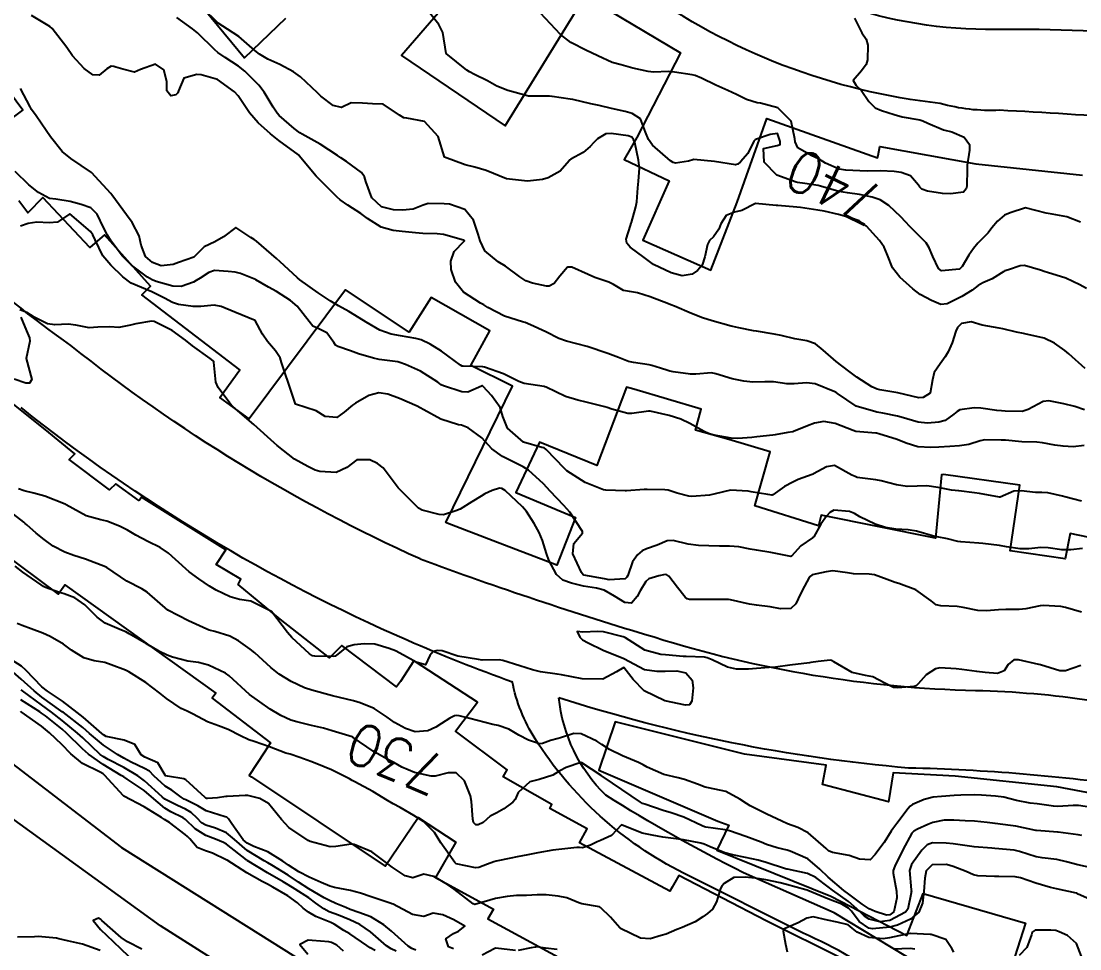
# Model space of a CAD drawing. Header units: metres. Extents: x 286371 to 293043, y 7462578 to 7466404.
# Drawn here: x 291897.1 to 291999, y 7462854.7 to 7462944 of the extents above; entities that cross this region are included whole.
import ezdxf
from ezdxf.enums import TextEntityAlignment as Align

# ---------------------------------------------------------------- set-up
doc = ezdxf.new("R2010")
doc.units = ezdxf.units.M
doc.header["$MEASUREMENT"] = 0
for name, color, linetype in [('Cotas', 45, 'Continuous'), ('Curvas de Nivel 1m', 11, 'Continuous'), ('Curvas de Nivel 5m', 15, 'Continuous'), ('Edificações', 30, 'Continuous'), ('Linha Férrea', 20, 'Continuous'), ('Vias primárias', 230, 'Continuous'), ('Vias Secundárias', 230, 'Continuous')]:
    doc.layers.add(name, color=color, linetype=linetype)
doc.styles.add('Style-STANDARD', font='STANDARD.shx')

msp = doc.modelspace()

# ---------------------------------------------------------------- linework, layer by layer
at = {"layer": 'Curvas de Nivel 1m', "flags": 128}
for points, elevation in [([(291999.66, 7462918.29), (291999, 7462918.67), (291997.67, 7462919.3), (291995.89, 7462919.84), (291995.68, 7462919.9), (291995.24, 7462920.06), (291993.69, 7462920.52), (291993.28, 7462920.5), (291992.14, 7462920.11), (291991.8, 7462920), (291991.68, 7462919.93), (291990.58, 7462919.22), (291989.66, 7462918.86), (291989.21, 7462918.6), (291988.65, 7462918.16), (291987.64, 7462917.54), (291986.25, 7462916.82), (291985.63, 7462916.75), (291984.73, 7462917.14), (291983.65, 7462917.73), (291982.94, 7462918.26), (291981.67, 7462919.4), (291980.96, 7462920.29), (291980.48, 7462921.52), (291980.17, 7462922.3), (291979.72, 7462922.94), (291978.47, 7462924.32), (291977.75, 7462924.82), (291977.01, 7462925.09), (291975.76, 7462925.44), (291974.39, 7462925.76), (291973.77, 7462925.86), (291972.1, 7462926.09), (291971.77, 7462926.13), (291969.93, 7462926.29), (291969.77, 7462926.3), (291967.77, 7462926.48), (291966.45, 7462925.82), (291965.76, 7462925.64), (291964.95, 7462925.34), (291964.45, 7462924.53), (291964.24, 7462924.03), (291963.72, 7462923.27), (291963.35, 7462922.92), (291963.17, 7462922.55), (291962.91, 7462921.35), (291962.63, 7462920.56), (291962.2, 7462920.04), (291961.67, 7462919.67), (291960.73, 7462919.52), (291959.67, 7462919.81), (291957.97, 7462920.63), (291957.69, 7462920.82), (291957.06, 7462921.28), (291955.71, 7462922.28), (291955.38, 7462922.67), (291955.33, 7462923.06), (291955.74, 7462924.37), (291955.81, 7462924.59), (291955.83, 7462924.66), (291956.27, 7462926.16), (291956.36, 7462926.66), (291956.45, 7462928.01), (291956.51, 7462928.65), (291956.6, 7462929.88), (291956.51, 7462930.65), (291956.16, 7462932.37), (291956.03, 7462932.66), (291955.88, 7462932.86), (291955.53, 7462933.02), (291953.88, 7462933.23), (291953.38, 7462933.2), (291952.56, 7462932.71), (291952.22, 7462932.36), (291951.86, 7462931.98), (291951.18, 7462931.41), (291950.01, 7462930.75), (291949.91, 7462930.68), (291949.84, 7462930.59), (291948.98, 7462929.61), (291947.82, 7462928.96), (291947.26, 7462928.8), (291945.81, 7462928.65), (291943.81, 7462928.85), (291941.83, 7462929.67), (291940.74, 7462929.99), (291939.83, 7462930.21), (291937.84, 7462930.94), (291937.22, 7462932.95), (291935.9, 7462934.4), (291934.2, 7462934.7), (291933.9, 7462934.74), (291933.49, 7462935.01), (291931.92, 7462936.05), (291930.88, 7462936.09), (291929.92, 7462936.16), (291928.83, 7462936.17), (291927.91, 7462935.74), (291927.12, 7462935.91), (291925.93, 7462936.83), (291925.6, 7462937.13), (291923.96, 7462938.67), (291923.29, 7462939.16), (291921.98, 7462939.87), (291920.8, 7462940.39), (291920, 7462940.87), (291919.55, 7462941.22), (291918.02, 7462942.56), (291916.92, 7462943.26), (291916.04, 7462943.85), (291914.56, 7462945.3)], 739), ([(291977.31, 7462944.34), (291978.03, 7462942.92), (291978.45, 7462942.32), (291978.6, 7462941.73), (291978.55, 7462940.32), (291978.44, 7462939.86), (291977.98, 7462939.26), (291977.2, 7462938.34), (291977.48, 7462937.85), (291977.95, 7462937.41), (291978.7, 7462936.31), (291979.3, 7462935.69), (291979.91, 7462935.44), (291981.12, 7462935.06), (291981.9, 7462934.83), (291983.59, 7462934.54), (291983.9, 7462934.45), (291984.39, 7462934.23), (291985.88, 7462933.59), (291986.68, 7462933.4), (291987.87, 7462932.89), (291988.38, 7462932.17), (291988.4, 7462931.62), (291988.18, 7462930.17), (291988.15, 7462929.84), (291988.13, 7462928.17), (291988.08, 7462927.89), (291987.8, 7462927.59), (291986.56, 7462927.43), (291985.79, 7462927.46), (291984.34, 7462927.68), (291983.8, 7462927.88), (291983.61, 7462928.05), (291983.47, 7462928.24), (291982.71, 7462929.15), (291981.82, 7462929.47), (291981.12, 7462929.58), (291979.82, 7462929.63), (291978.56, 7462929.59), (291977.82, 7462929.62), (291976.49, 7462929.69), (291975.83, 7462929.81), (291974.52, 7462930.38), (291973.84, 7462930.79), (291973.14, 7462931.11), (291971.86, 7462931.84), (291971.61, 7462932.43), (291971.58, 7462932.72), (291971.21, 7462934.43), (291969.92, 7462935.7), (291968.26, 7462936.15), (291967.93, 7462936.17), (291966.92, 7462936.5), (291965.94, 7462936.97), (291965.12, 7462937.36), (291963.95, 7462937.87), (291962.57, 7462938.57), (291961.97, 7462938.81), (291961.67, 7462938.87), (291959.97, 7462939.14), (291959.39, 7462939.2), (291957.97, 7462939.15), (291957.43, 7462939.19), (291955.98, 7462939.53), (291954.84, 7462939.83), (291953.98, 7462940.08), (291952.59, 7462940.72), (291952, 7462941.01), (291951.51, 7462941.23), (291950.01, 7462941.98), (291949.01, 7462942.77), (291948.04, 7462943.78), (291947.07, 7462944.8)], 741), ([(291999.47, 7462906.61), (291998.54, 7462906.95), (291997.48, 7462907.21), (291996.04, 7462907.49), (291995.48, 7462907.43), (291994.04, 7462906.65), (291993.47, 7462906.45), (291991.84, 7462906.49), (291991.47, 7462906.52), (291991.03, 7462906.57), (291989.47, 7462906.77), (291988.84, 7462906.8), (291987.47, 7462906.63), (291987.19, 7462906.47), (291986.88, 7462906.19), (291986.05, 7462905.61), (291985.45, 7462905.45), (291984.33, 7462905.35), (291983.45, 7462905.42), (291981.82, 7462905.92), (291981.47, 7462906.02), (291980.03, 7462906.3), (291979.48, 7462906.4), (291979.37, 7462906.42), (291977.48, 7462906.99), (291975.67, 7462908.19), (291975.5, 7462908.32), (291975.43, 7462908.37), (291973.52, 7462909.13), (291972.69, 7462909.23), (291971.51, 7462909.11), (291970.81, 7462909.14), (291969.52, 7462909.31), (291968.67, 7462909.32), (291967.52, 7462909.3), (291966.64, 7462909.38), (291965.52, 7462909.61), (291963.97, 7462910.09), (291963.53, 7462910.17), (291962.03, 7462910.07), (291961.53, 7462910.07), (291959.84, 7462910.29), (291959.53, 7462910.34), (291959.32, 7462910.4), (291958.63, 7462910.62), (291957.8, 7462910.9), (291957.54, 7462910.96), (291956.04, 7462911.17), (291955.54, 7462911.29), (291954.59, 7462911.65), (291953.55, 7462912.05), (291951.56, 7462912.73), (291949.57, 7462913.22), (291948.85, 7462913.5), (291947.58, 7462914.12), (291946.1, 7462914.82), (291945.6, 7462915.02), (291945.34, 7462915.09), (291943.61, 7462915.64), (291942.01, 7462916.49), (291941.63, 7462916.72), (291941.31, 7462916.89), (291939.65, 7462917.94), (291938.9, 7462918.93), (291938.48, 7462920.13), (291938.44, 7462920.93), (291938.77, 7462921.87), (291939.72, 7462922.87), (291939.74, 7462922.9), (291939.74, 7462922.91), (291939.72, 7462922.94), (291939.67, 7462922.97), (291937.73, 7462923.52), (291937.12, 7462923.57), (291935.73, 7462923.61), (291935.05, 7462923.67), (291933.74, 7462923.79), (291932.88, 7462923.88), (291931.74, 7462924.2), (291930.4, 7462925.05), (291929.76, 7462925.54), (291928.51, 7462926.34), (291927.78, 7462926.83), (291927.48, 7462927.1), (291925.81, 7462928.78), (291925.48, 7462929.13), (291923.84, 7462931.07), (291923.75, 7462931.16), (291921.86, 7462932.57), (291921.07, 7462933.2), (291919.89, 7462934.27), (291919.05, 7462935.23), (291917.94, 7462936.86), (291917.61, 7462937.25), (291915.96, 7462938.42), (291914.38, 7462938.89), (291913.97, 7462938.9), (291912.72, 7462938.56), (291912.2, 7462937.33), (291912.14, 7462937.13), (291911.94, 7462936.95), (291911.46, 7462936.86), (291911.08, 7462937.35), (291911.08, 7462938.23), (291910.81, 7462939.35), (291909.98, 7462939.91), (291908.54, 7462939.39), (291907.97, 7462939.15), (291906.86, 7462939.42), (291906.18, 7462939.63), (291905.98, 7462939.68), (291905.72, 7462939.7), (291905.31, 7462939.44), (291904.58, 7462938.84), (291903.97, 7462938.87), (291903.11, 7462939.48), (291901.99, 7462940.72), (291901.45, 7462941.5), (291900.03, 7462943.34), (291899.82, 7462943.53), (291898.05, 7462944.59)], 737), ([(291999.53, 7462910.59), (291997.94, 7462912.02), (291997.56, 7462912.34), (291996.56, 7462913.05), (291995.58, 7462913.53), (291993.73, 7462913.94), (291993.59, 7462913.96), (291992.92, 7462914.09), (291991.6, 7462914.41), (291991.25, 7462914.47), (291989.6, 7462914.76), (291988.54, 7462915.09), (291987.61, 7462914.93), (291987.23, 7462914.56), (291987.07, 7462914.19), (291986.71, 7462913.07), (291986.33, 7462912.2), (291986.05, 7462911.72), (291985.55, 7462911.04), (291985, 7462910.22), (291984.81, 7462909.52), (291984.59, 7462908.23), (291983.92, 7462907.81), (291983.5, 7462907.79), (291981.5, 7462908.27), (291979.75, 7462908.55), (291979.51, 7462908.6), (291978.99, 7462908.84), (291977.53, 7462909.78), (291976.76, 7462910.35), (291975.55, 7462911.29), (291974.28, 7462912.38), (291973.57, 7462912.97), (291972.72, 7462913.27), (291971.58, 7462913.46), (291970.26, 7462913.77), (291969.59, 7462913.92), (291967.88, 7462914.19), (291967.59, 7462914.23), (291966.18, 7462914.51), (291965.6, 7462914.64), (291965.43, 7462914.68), (291963.6, 7462915.19), (291962.69, 7462915.48), (291961.61, 7462915.91), (291959.98, 7462916.6), (291959.63, 7462916.74), (291959.41, 7462916.82), (291957.64, 7462917.49), (291956.4, 7462917.89), (291955.64, 7462918.01), (291955.08, 7462918.11), (291954.11, 7462918.69), (291953.66, 7462918.9), (291952.31, 7462919.37), (291951.67, 7462919.65), (291950.09, 7462920.35), (291949.68, 7462920.36), (291948.95, 7462919.5), (291948.4, 7462918.78), (291947.9, 7462918.54), (291947.65, 7462918.54), (291946.31, 7462918.81), (291945.67, 7462919.04), (291945.08, 7462919.43), (291943.69, 7462920.45), (291942.99, 7462920.86), (291941.71, 7462921.94), (291941.26, 7462922.89), (291941.08, 7462923.55), (291940.63, 7462924.9), (291939.77, 7462925.91), (291938.3, 7462926.42), (291937.78, 7462926.46), (291936.25, 7462926.49), (291935.77, 7462926.34), (291934.81, 7462925.95), (291933.77, 7462925.86), (291932.92, 7462925.87), (291931.77, 7462926.18), (291930.84, 7462927.05), (291930.26, 7462928.6), (291930.13, 7462929.06), (291929.82, 7462929.47), (291928.39, 7462930.54), (291927.84, 7462930.88), (291927.52, 7462931.1), (291925.86, 7462932.2), (291924.11, 7462933.15), (291923.88, 7462933.29), (291923.34, 7462933.7), (291921.9, 7462934.97), (291921.71, 7462935.19), (291921.33, 7462935.78), (291920.45, 7462937.21), (291919.95, 7462937.89), (291918.61, 7462939.23), (291917.98, 7462939.72), (291916.69, 7462940.56), (291916, 7462941.03), (291915.7, 7462941.28), (291914.03, 7462942.91), (291913.57, 7462943.31), (291912.05, 7462944.4)], 738), ([(291999.42, 7462903.2), (291998.37, 7462903.06), (291997.42, 7462903.11), (291996.61, 7462903.23), (291995.42, 7462903.45), (291994.86, 7462903.5), (291993.43, 7462903.55), (291991.86, 7462903.69), (291991.43, 7462903.71), (291989.86, 7462903.72), (291989.43, 7462903.63), (291988.33, 7462903.27), (291987.42, 7462903.14), (291986.51, 7462903.1), (291985.42, 7462903.03), (291984.65, 7462902.99), (291983.42, 7462903.05), (291982.28, 7462903.41), (291981.43, 7462903.75), (291979.67, 7462904.3), (291979.44, 7462904.36), (291979.37, 7462904.37), (291977.45, 7462904.54), (291977.17, 7462904.62), (291975.46, 7462905.32), (291974.36, 7462905.49), (291973.46, 7462905.33), (291972.79, 7462905.07), (291971.45, 7462904.53), (291971.37, 7462904.5), (291970.89, 7462904.43), (291969.67, 7462904.22), (291969.44, 7462904.18), (291967.9, 7462904.01), (291967.44, 7462903.97), (291966.07, 7462903.87), (291965.43, 7462903.89), (291963.79, 7462904.19), (291963.44, 7462904.28), (291963.24, 7462904.35), (291962.82, 7462904.55), (291961.46, 7462905.31), (291960.58, 7462905.71), (291959.47, 7462906.09), (291957.64, 7462906.48), (291957.47, 7462906.48), (291955.87, 7462906.27), (291955.47, 7462906.28), (291953.95, 7462906.7), (291953.48, 7462906.86), (291953.26, 7462906.92), (291951.48, 7462907.36), (291950.68, 7462907.55), (291949.49, 7462907.9), (291947.63, 7462908.79), (291947.5, 7462908.85), (291947.44, 7462908.86), (291945.51, 7462909.15), (291944.98, 7462909.36), (291943.52, 7462910.08), (291941.68, 7462910.73), (291941.53, 7462910.75), (291939.63, 7462910.82), (291939.53, 7462910.83), (291939.37, 7462910.92), (291937.55, 7462912.27), (291936.46, 7462912.96), (291935.57, 7462913.36), (291935.08, 7462913.48), (291933.59, 7462913.76), (291932.68, 7462913.92), (291931.59, 7462914.28), (291930.28, 7462915.05), (291929.61, 7462915.49), (291928.6, 7462916.1), (291927.63, 7462916.63), (291926.8, 7462917.11), (291925.65, 7462917.88), (291923.89, 7462919.15), (291923.67, 7462919.34), (291921.98, 7462920.89), (291921.69, 7462921.15), (291921.66, 7462921.19), (291919.72, 7462922.87), (291919.51, 7462923.01), (291919.18, 7462923.22), (291917.74, 7462924.18), (291916.55, 7462923.27), (291915.72, 7462922.8), (291914.69, 7462922.31), (291913.69, 7462921.31), (291912.22, 7462920.8), (291911.68, 7462920.6), (291910.55, 7462920.49), (291909.69, 7462920.81), (291909.03, 7462921.38), (291908.61, 7462922.49), (291908.43, 7462923.39), (291907.74, 7462924.65), (291907.19, 7462925.41), (291905.78, 7462927.33), (291905.7, 7462927.44), (291903.82, 7462929.46), (291901.84, 7462930.81), (291900.99, 7462931.51), (291899.87, 7462932.91), (291899.47, 7462933.53), (291898.51, 7462934.94), (291898.06, 7462935.55), (291897.92, 7462935.81), (291897, 7462937.57)], 736), ([(291999.27, 7462893.26), (291998.16, 7462893.13), (291997.27, 7462893.13), (291995.98, 7462893.35), (291995.27, 7462893.38), (291994.1, 7462893.25), (291993.27, 7462893.25), (291991.95, 7462893.44), (291991.28, 7462893.56), (291989.67, 7462893.75), (291989.28, 7462893.79), (291987.54, 7462893.92), (291987.28, 7462893.96), (291986.28, 7462894.2), (291985.29, 7462894.38), (291985.06, 7462894.44), (291983.29, 7462894.95), (291982.48, 7462895.07), (291981.3, 7462895.12), (291980.31, 7462895.28), (291979.3, 7462895.6), (291977.84, 7462896.33), (291977.32, 7462896.63), (291976.82, 7462896.84), (291975.32, 7462896.95), (291974.95, 7462896.73), (291974.63, 7462896.37), (291974.07, 7462895.62), (291973.4, 7462894.39), (291973.34, 7462894.33), (291973.28, 7462894.29), (291972.15, 7462893.53), (291971.26, 7462892.54), (291971.18, 7462892.5), (291969.26, 7462892.89), (291967.89, 7462893.1), (291967.26, 7462893.22), (291966.18, 7462893.42), (291965.27, 7462893.5), (291964.3, 7462893.51), (291963.27, 7462893.52), (291962.29, 7462893.56), (291961.28, 7462893.68), (291959.85, 7462894.03), (291959.28, 7462894.02), (291958.3, 7462893.6), (291957.27, 7462893.23), (291956.87, 7462893.05), (291956.43, 7462892.66), (291955.94, 7462891.98), (291955.47, 7462890.67), (291955.4, 7462890.5), (291955.23, 7462890.34), (291953.67, 7462890.25), (291953.23, 7462890.34), (291951.26, 7462890.71), (291951.23, 7462890.72), (291951.19, 7462890.74), (291951.03, 7462890.95), (291950.19, 7462892.75), (291950.28, 7462893.74), (291951.13, 7462894.74), (291951.12, 7462894.92), (291949.89, 7462896.76), (291949.33, 7462897.4), (291948.01, 7462898.78), (291947.36, 7462899.49), (291945.92, 7462900.82), (291945.39, 7462901.13), (291944.81, 7462901.42), (291943.4, 7462902.13), (291942.38, 7462902.87), (291941.43, 7462903.93), (291940.12, 7462904.9), (291939.45, 7462905.13), (291939.18, 7462905.18), (291937.46, 7462905.72), (291935.83, 7462906.61), (291935.47, 7462906.83), (291935.18, 7462906.98), (291933.48, 7462907.71), (291932.38, 7462908.13), (291931.49, 7462908.27), (291930.55, 7462907.99), (291929.48, 7462907.4), (291929.27, 7462907.28), (291928.97, 7462907.07), (291928.16, 7462906.39), (291927.46, 7462905.88), (291926.33, 7462905.99), (291925.46, 7462906.52), (291923.48, 7462907.16), (291922.8, 7462909.18), (291922.48, 7462910.12), (291922.14, 7462911.18), (291921.99, 7462911.62), (291921.56, 7462912.29), (291920.78, 7462913.21), (291920.3, 7462913.92), (291919.6, 7462915.22), (291917.62, 7462916.04), (291916.33, 7462916.56), (291915.63, 7462916.69), (291914.36, 7462916.56), (291913.62, 7462916.57), (291912.2, 7462916.76), (291911.63, 7462916.96), (291910.86, 7462917.36), (291909.64, 7462917.97), (291908.65, 7462918.39), (291907.66, 7462918.83), (291906.86, 7462919.42), (291905.68, 7462920.54), (291904.93, 7462921.45), (291904.19, 7462922.99), (291903.96, 7462923.46), (291903.73, 7462923.78), (291901.75, 7462925.49), (291900.56, 7462924.69), (291899.74, 7462924.63), (291898.58, 7462924.7), (291897.74, 7462924.57), (291897, 7462924.3)], 734), ([(291999.18, 7462887.14), (291997.62, 7462887.6), (291997.19, 7462887.7), (291995.48, 7462887.77), (291995.19, 7462887.75), (291993.81, 7462887.46), (291993.18, 7462887.39), (291991.9, 7462887.4), (291991.18, 7462887.37), (291990.04, 7462887.28), (291989.18, 7462887.31), (291987.78, 7462887.58), (291987.19, 7462887.68), (291985.63, 7462887.76), (291985.19, 7462887.86), (291984.7, 7462888.22), (291983.21, 7462889.28), (291981.58, 7462889.91), (291981.22, 7462890), (291980.45, 7462890.29), (291979.23, 7462890.73), (291978.74, 7462890.81), (291977.23, 7462890.84), (291976.64, 7462890.94), (291975.24, 7462891.13), (291974.59, 7462891.02), (291973.23, 7462890.72), (291973.04, 7462890.59), (291972.91, 7462890.4), (291972.32, 7462889.3), (291971.89, 7462888.41), (291971.66, 7462887.95), (291971.18, 7462887.49), (291970.19, 7462887.46), (291969.18, 7462887.64), (291967.86, 7462887.81), (291967.19, 7462887.92), (291965.38, 7462888.33), (291965.19, 7462888.35), (291963.39, 7462888.36), (291963.19, 7462888.36), (291961.41, 7462888.36), (291961.19, 7462888.42), (291960.99, 7462888.59), (291960.28, 7462889.52), (291959.43, 7462890.61), (291959.23, 7462890.75), (291959.09, 7462890.76), (291958.46, 7462890.63), (291957.5, 7462890.36), (291957.22, 7462890.1), (291956.67, 7462889.19), (291956.39, 7462888.66), (291955.85, 7462888), (291955.18, 7462888.06), (291954.21, 7462888.69), (291953.21, 7462889.27), (291952.47, 7462889.45), (291951.22, 7462889.64), (291950.05, 7462889.92), (291949.23, 7462890.23), (291948.62, 7462890.77), (291947.88, 7462892.16), (291947.66, 7462892.79), (291947.28, 7462894.03), (291946.95, 7462894.8), (291946.45, 7462895.67), (291945.71, 7462896.82), (291945.33, 7462897.29), (291943.68, 7462898.85), (291943.36, 7462899.04), (291943.13, 7462899.09), (291942.43, 7462898.87), (291941.71, 7462898.52), (291941.35, 7462898.31), (291940.47, 7462897.77), (291939.33, 7462897.06), (291939.23, 7462897.01), (291939.03, 7462896.92), (291937.74, 7462896.52), (291937.32, 7462896.56), (291935.69, 7462896.97), (291935.33, 7462897.16), (291933.45, 7462899), (291933.36, 7462899.11), (291931.91, 7462901.03), (291931.39, 7462901.46), (291930.63, 7462901.81), (291929.4, 7462901.81), (291928.42, 7462901.08), (291927.38, 7462900.58), (291925.82, 7462900.68), (291925.38, 7462900.82), (291924.65, 7462901.15), (291923.39, 7462901.87), (291921.7, 7462903.19), (291921.42, 7462903.45), (291919.45, 7462905.22), (291917.48, 7462906.91), (291917.14, 7462907.26), (291916.03, 7462908.76), (291915.82, 7462909.28), (291915.62, 7462911.2), (291915.6, 7462911.28), (291915.54, 7462911.35), (291915.27, 7462911.57), (291913.57, 7462912.8), (291912.89, 7462913.32), (291911.59, 7462914.26), (291909.85, 7462915.12), (291909.6, 7462915.17), (291908.1, 7462914.9), (291907.59, 7462914.76), (291906.47, 7462914.55), (291905.59, 7462914.61), (291904.45, 7462914.59), (291903.59, 7462914.52), (291902.32, 7462914.76), (291901.59, 7462914.88), (291900.3, 7462914.8), (291899.59, 7462914.9), (291898.31, 7462915.54), (291897.61, 7462915.98), (291896.93, 7462916.25)], 733), ([(291897.01, 7462915.56), (291897.58, 7462914.24), (291897.85, 7462913.55), (291897.9, 7462913.22), (291897.54, 7462911.55), (291898.07, 7462909.55), (291897.87, 7462909.19), (291897.51, 7462909.19), (291896.37, 7462909.57)], 733), ([(291999.1, 7462882), (291997.62, 7462881.5), (291997.09, 7462881.49), (291995.24, 7462882.06), (291995.1, 7462882.1), (291995.06, 7462882.11), (291993.11, 7462882.55), (291992.67, 7462882.54), (291992.1, 7462882.11), (291991.72, 7462881.49), (291991.09, 7462881.24), (291989.9, 7462881.33), (291989.09, 7462881.43), (291987.66, 7462881.61), (291987.1, 7462881.68), (291985.52, 7462881.78), (291985.1, 7462881.69), (291984.22, 7462881.1), (291983.46, 7462880.24), (291983.26, 7462880.05), (291983.07, 7462879.99), (291981.49, 7462879.85), (291981.07, 7462879.89), (291980.23, 7462880.29), (291979.08, 7462880.91), (291978.36, 7462881.04), (291977.09, 7462881.34), (291975.32, 7462882.36), (291975.11, 7462882.48), (291974.96, 7462882.51), (291973.82, 7462882.38), (291973.1, 7462882.28), (291972.98, 7462882.27), (291971.1, 7462882.03), (291969.71, 7462881.84), (291969.09, 7462881.8), (291967.87, 7462881.71), (291967.09, 7462881.64), (291965.94, 7462881.66), (291965.09, 7462881.85), (291963.6, 7462882.55), (291963.11, 7462882.75), (291962.87, 7462882.8), (291961.11, 7462882.86), (291960.82, 7462882.87), (291959.11, 7462883.02), (291958.67, 7462883.06), (291957.12, 7462883.48), (291955.26, 7462884.67), (291955.14, 7462884.74), (291955.04, 7462884.77), (291953.14, 7462885.25), (291952.58, 7462885.27), (291951.14, 7462885.22), (291950.6, 7462885.28), (291950.85, 7462884.74), (291951.13, 7462884.48), (291951.65, 7462884.2), (291953.12, 7462883.48), (291955.1, 7462882.67), (291957.09, 7462881.61), (291958.27, 7462881.45), (291959.09, 7462881.47), (291960.19, 7462881.49), (291961.08, 7462881.3), (291961.69, 7462880.58), (291961.77, 7462879.87), (291961.66, 7462878.58), (291961.41, 7462878.21), (291961.04, 7462878.17), (291959.04, 7462878.61), (291957.06, 7462879.58), (291956.01, 7462880.66), (291955.09, 7462881.8), (291954.38, 7462881.38), (291953.07, 7462880.7), (291951.07, 7462880.73), (291949.08, 7462881.12), (291948.69, 7462881.16), (291947.08, 7462881.39), (291946.3, 7462881.6), (291945.09, 7462881.97), (291943.45, 7462882.5), (291943.1, 7462882.55), (291941.46, 7462882.52), (291941.11, 7462882.57), (291939.11, 7462882.91), (291937.6, 7462883.42), (291937.12, 7462883.46), (291936.73, 7462883.35), (291936.43, 7462882.96), (291936.01, 7462882.06), (291935.1, 7462882.33), (291933.89, 7462883), (291933.12, 7462883.41), (291932.5, 7462883.64), (291931.13, 7462884.07), (291930.1, 7462884.09), (291929.13, 7462883.98), (291928.41, 7462883.8), (291927.54, 7462883.1), (291927.31, 7462882.91), (291927.11, 7462882.88), (291925.35, 7462882.89), (291925.11, 7462882.95), (291924.82, 7462883.14), (291923.14, 7462884.7), (291922.7, 7462885.17), (291921.17, 7462887.19), (291919.19, 7462888.2), (291918.07, 7462888.36), (291917.19, 7462888.62), (291915.85, 7462889.27), (291915.21, 7462889.64), (291914.18, 7462890.34), (291913.23, 7462891.03), (291912.91, 7462891.32), (291911.26, 7462892.83), (291910.44, 7462893.36), (291909.27, 7462893.93), (291908.11, 7462894.56), (291907.29, 7462895.02), (291906.52, 7462895.42), (291905.3, 7462895.9), (291904.73, 7462896.02), (291903.32, 7462896.4), (291901.39, 7462897.49), (291901.33, 7462897.53), (291901.28, 7462897.55), (291899.35, 7462898.31), (291898.29, 7462898.6), (291897.35, 7462898.83), (291896.81, 7462899.02)], 732), ([(292000.6, 7462868.26), (291998.89, 7462868.51), (291998.37, 7462868.54), (291996.89, 7462868.44), (291996.48, 7462868.46), (291994.89, 7462868.67), (291994.22, 7462868.75), (291992.9, 7462869.01), (291991.7, 7462869.32), (291990.9, 7462869.44), (291989.53, 7462869.52), (291988.91, 7462869.55), (291987.55, 7462869.53), (291986.9, 7462869.48), (291985.7, 7462869.4), (291984.9, 7462869.33), (291984.03, 7462869.1), (291982.89, 7462868.61), (291982.67, 7462868.46), (291982.49, 7462868.25), (291981.39, 7462866.8), (291981, 7462866.28), (291980.85, 7462866.06), (291980.16, 7462864.97), (291979.66, 7462864.3), (291979.31, 7462863.81), (291978.81, 7462863.28), (291977.79, 7462863.35), (291976.81, 7462863.7), (291975.19, 7462864), (291974.82, 7462864.16), (291974.59, 7462864.38), (291972.85, 7462865.89), (291971.86, 7462866.42), (291970.87, 7462866.77), (291970.31, 7462867.01), (291968.88, 7462867.7), (291967.28, 7462868.49), (291966.9, 7462868.71), (291966.28, 7462869.12), (291964.91, 7462869.87), (291963.24, 7462870.23), (291962.92, 7462870.29), (291962.2, 7462870.57), (291960.93, 7462871.04), (291960.34, 7462871.19), (291958.94, 7462871.51), (291957.35, 7462872.23), (291956.95, 7462872.45), (291956.5, 7462872.65), (291954.96, 7462873.31), (291953.73, 7462873.93), (291952.98, 7462874.4), (291952.5, 7462874.71), (291950.99, 7462875.42), (291950.29, 7462875.45), (291948.99, 7462875.04), (291948.78, 7462874.97), (291948.02, 7462874.78), (291947.27, 7462874.5), (291946.98, 7462874.45), (291945.93, 7462874.81), (291944.99, 7462875.3), (291944.02, 7462875.86), (291943, 7462876.23), (291942.47, 7462876.33), (291941.01, 7462876.71), (291940.28, 7462876.91), (291939.24, 7462877.15), (291939.02, 7462877.19), (291938.79, 7462877.16), (291938.33, 7462876.93), (291937.54, 7462876.41), (291937, 7462876.07), (291936.23, 7462875.73), (291934.99, 7462875.63), (291934.06, 7462875.94), (291933.01, 7462876.53), (291932.3, 7462877.03), (291931.04, 7462877.86), (291929.69, 7462878.42), (291929.05, 7462878.6), (291927.05, 7462879.1), (291925.06, 7462879.62), (291924.35, 7462879.86), (291923.07, 7462880.45), (291921.9, 7462881.18), (291921.09, 7462881.81), (291919.56, 7462883.22), (291919.12, 7462883.59), (291918, 7462884.37), (291917.14, 7462884.82), (291915.7, 7462885.28), (291915.15, 7462885.42), (291914.94, 7462885.49), (291913.16, 7462886.3), (291911.17, 7462887.34), (291909.2, 7462889.06), (291908.68, 7462889.38), (291907.22, 7462890.14), (291905.3, 7462891.43), (291905.23, 7462891.48), (291905.17, 7462891.51), (291903.25, 7462892.23), (291902.13, 7462892.6), (291901.26, 7462892.91), (291900.14, 7462893.51), (291899.28, 7462894.13), (291898.51, 7462894.76), (291897.61, 7462895.56), (291897.44, 7462895.69), (291897.31, 7462895.8), (291896.32, 7462896.57)], 731), ([(292000.3, 7462862.49), (291998.81, 7462862.82), (291997.73, 7462863.11), (291996.81, 7462863.31), (291995.39, 7462863.48), (291994.82, 7462863.59), (291993.21, 7462864.09), (291992.83, 7462864.2), (291992.7, 7462864.22), (291990.83, 7462864.38), (291990.55, 7462864.41), (291988.83, 7462864.54), (291988.39, 7462864.61), (291986.83, 7462864.85), (291986.13, 7462864.9), (291984.83, 7462864.93), (291984.3, 7462864.75), (291983.8, 7462864.23), (291982.8, 7462862.85), (291982.62, 7462862.26), (291982.77, 7462860.42), (291982.79, 7462860.28), (291982.79, 7462860.25), (291982.78, 7462860.23), (291982.76, 7462860.13), (291982.44, 7462858.55), (291982.22, 7462858.26), (291980.72, 7462857.46), (291979.76, 7462857.34), (291978.72, 7462857.59), (291978.28, 7462857.87), (291977.84, 7462858.33), (291976.75, 7462859.27), (291975.21, 7462860.37), (291974.77, 7462860.7), (291973.59, 7462861.59), (291972.79, 7462861.99), (291970.85, 7462862.38), (291970.79, 7462862.39), (291970.66, 7462862.44), (291968.8, 7462863.05), (291968.04, 7462863.25), (291966.81, 7462863.52), (291965.57, 7462863.76), (291964.83, 7462863.96), (291963.41, 7462864.55), (291962.84, 7462864.8), (291962.5, 7462864.9), (291960.84, 7462865.21), (291960.13, 7462865.31), (291958.85, 7462865.49), (291957.82, 7462865.66), (291956.85, 7462865.87), (291954.86, 7462866.67), (291953.9, 7462865.64), (291952.84, 7462865.15), (291952.52, 7462865.03), (291951.88, 7462864.72), (291951.11, 7462864.45), (291950.83, 7462864.47), (291950.58, 7462864.48), (291948.83, 7462864.3), (291948.26, 7462864.21), (291946.82, 7462863.96), (291945.86, 7462863.78), (291944.82, 7462863.58), (291944.2, 7462863.46), (291942.81, 7462863.17), (291942.58, 7462863.1), (291941.98, 7462862.88), (291941.13, 7462862.56), (291940.8, 7462862.52), (291938.94, 7462862.92), (291938.81, 7462863.03), (291937.48, 7462864.94), (291936.85, 7462865.92), (291935.8, 7462866.97), (291934.87, 7462867.57), (291933.57, 7462868.32), (291932.89, 7462868.7), (291932.34, 7462869.02), (291930.91, 7462869.86), (291929.2, 7462870.79), (291928.92, 7462870.94), (291928.67, 7462871.08), (291926.94, 7462871.95), (291925.53, 7462872.54), (291924.95, 7462872.76), (291923.88, 7462873.15), (291922.97, 7462873.46), (291922.56, 7462873.58), (291920.98, 7462874.16), (291919.5, 7462874.7), (291918.99, 7462874.85), (291918.18, 7462875.24), (291917, 7462875.84), (291916.07, 7462876.2), (291915.01, 7462876.58), (291913.61, 7462877.31), (291913.03, 7462877.6), (291912.47, 7462877.88), (291911.05, 7462878.83), (291910.42, 7462879.35), (291909.07, 7462880.38), (291907.44, 7462881.4), (291907.09, 7462881.55), (291905.72, 7462882.06), (291905.1, 7462882.29), (291904.1, 7462882.46), (291903.1, 7462882.73), (291901.92, 7462883.49), (291901.12, 7462884.07), (291899.85, 7462884.81), (291899.14, 7462885.13), (291898.02, 7462885.55), (291897.15, 7462885.86), (291896.66, 7462886.06)], 729), ([(292000.75, 7462859.15), (291998.87, 7462860), (291998.76, 7462860.05), (291998.7, 7462860.07), (291996.77, 7462860.49), (291996.2, 7462860.62), (291994.78, 7462861.05), (291993.31, 7462861.56), (291992.79, 7462861.67), (291991.23, 7462861.68), (291990.79, 7462861.68), (291989.19, 7462861.75), (291988.79, 7462861.85), (291988.08, 7462862.17), (291986.8, 7462862.66), (291986.16, 7462862.84), (291984.8, 7462862.8), (291984.23, 7462862.23), (291984.09, 7462861.53), (291984, 7462860.24), (291983.86, 7462859.12), (291983.51, 7462858.24), (291982.72, 7462857.57), (291981.44, 7462857), (291980.71, 7462856.8), (291979.05, 7462856.65), (291978.71, 7462856.72), (291977.76, 7462857.37), (291977.02, 7462858.34), (291976.74, 7462858.63), (291976.08, 7462859.02), (291974.75, 7462859.54), (291972.82, 7462860.34), (291972.76, 7462860.37), (291972.62, 7462860.41), (291970.77, 7462860.92), (291970.15, 7462861.07), (291968.78, 7462861.36), (291967.74, 7462861.52), (291966.78, 7462861.62), (291965.7, 7462861.6), (291964.77, 7462861.03), (291964.54, 7462860.76), (291964.42, 7462860.53), (291964.03, 7462859.25), (291963.65, 7462858.54), (291963.15, 7462858.13), (291962.72, 7462857.82), (291961.97, 7462857.32), (291960.71, 7462856.78), (291960.56, 7462856.73), (291960.2, 7462856.59), (291959.16, 7462856.15), (291958.69, 7462856), (291957.63, 7462855.69), (291956.69, 7462855.75), (291954.79, 7462856.67), (291954.71, 7462856.74), (291953.8, 7462857.76), (291952.86, 7462858.7), (291952.74, 7462858.76), (291951.06, 7462859.05), (291950.75, 7462859.15), (291949.62, 7462859.62), (291948.76, 7462859.81), (291947.63, 7462859.93), (291946.76, 7462859.92), (291945.71, 7462859.87), (291944.76, 7462859.85), (291943.85, 7462859.76), (291942.75, 7462859.57), (291942.2, 7462859.42), (291940.75, 7462858.99), (291940.59, 7462859.05), (291938.77, 7462860.47), (291938.1, 7462860.93), (291936.79, 7462861.69), (291935.85, 7462861.91), (291934.78, 7462861.56), (291934.04, 7462861.74), (291932.8, 7462862.6), (291932.25, 7462863.02), (291930.82, 7462864.06), (291929.13, 7462864.77), (291928.83, 7462864.8), (291927.35, 7462864.57), (291926.83, 7462864.56), (291924.9, 7462865.07), (291924.83, 7462865.08), (291924.71, 7462865.14), (291922.85, 7462866.42), (291922.13, 7462867.18), (291920.89, 7462868.72), (291920.04, 7462869.21), (291918.9, 7462869.48), (291918.63, 7462869.5), (291916.91, 7462869.4), (291916.77, 7462869.39), (291915.98, 7462869.27), (291915, 7462869.19), (291914.9, 7462869.21), (291914.85, 7462869.24), (291914.79, 7462869.29), (291912.93, 7462870.99), (291912.71, 7462871.09), (291911.15, 7462871.35), (291910.97, 7462871.39), (291910.94, 7462871.45), (291910.23, 7462872.64), (291908.96, 7462873.18), (291908.6, 7462873.39), (291907.99, 7462874.4), (291906.99, 7462874.82), (291905.25, 7462875.18), (291904.99, 7462875.32), (291904.84, 7462875.45), (291903.02, 7462877.02), (291902.46, 7462877.48), (291901.04, 7462878.56), (291899.59, 7462879.53), (291899.06, 7462879.94), (291897.5, 7462881.56), (291897.09, 7462881.93), (291896.13, 7462882.55)], 728), ([(291938.68, 7462854.71), (291938.21, 7462854.93), (291937.94, 7462855.69), (291938.7, 7462856.21), (291939.18, 7462856.44), (291939.79, 7462856.91), (291938.72, 7462857.52), (291937.68, 7462857.99), (291936.73, 7462858.16), (291935.84, 7462857.85), (291934.73, 7462858.03), (291932.87, 7462859.01), (291932.74, 7462859.06), (291932.68, 7462859.08), (291930.75, 7462859.74), (291929.73, 7462860.09), (291928.76, 7462860.34), (291927.24, 7462860.63), (291926.77, 7462860.77), (291925.95, 7462861.12), (291924.78, 7462861.62), (291923.8, 7462862.13), (291922.8, 7462862.79), (291922.26, 7462863.17), (291920.82, 7462864.07), (291919.46, 7462864.58), (291918.83, 7462864.89), (291918.45, 7462865.23), (291917.35, 7462866.76), (291917.03, 7462867.25), (291916.87, 7462867.39), (291916.69, 7462867.43), (291914.88, 7462868), (291914.07, 7462868.48), (291912.9, 7462869.08), (291912.74, 7462869.15), (291912.46, 7462869.32), (291911.56, 7462869.99), (291910.92, 7462870.39), (291909.84, 7462871.37), (291909.41, 7462871.84), (291908.94, 7462872.1), (291907.66, 7462872.7), (291906.96, 7462873.08), (291906.35, 7462873.42), (291904.98, 7462874.33), (291903.65, 7462875.46), (291903, 7462876.02), (291901.09, 7462877.5), (291901.02, 7462877.55), (291900.89, 7462877.64), (291899.05, 7462878.95), (291898.3, 7462879.55), (291897.07, 7462880.68), (291896.03, 7462881.58)], 727), ([(291935.07, 7462854.59), (291934.68, 7462854.77), (291934.32, 7462854.99), (291932.71, 7462856.43), (291932, 7462857.03), (291930.73, 7462857.79), (291929.58, 7462858.22), (291928.74, 7462858.52), (291928.34, 7462858.69), (291927.37, 7462859.1), (291926.75, 7462859.37), (291926.24, 7462859.63), (291924.76, 7462860.49), (291923.77, 7462861.15), (291922.78, 7462861.82), (291921.19, 7462862.79), (291920.8, 7462863.02), (291920.47, 7462863.2), (291918.82, 7462864.19), (291917.59, 7462865.24), (291916.84, 7462865.9), (291915.77, 7462866.35), (291914.85, 7462866.63), (291914.44, 7462866.87), (291914.02, 7462867.3), (291913.43, 7462867.86), (291912.89, 7462868.18), (291912.1, 7462868.54), (291910.9, 7462869.15), (291910.62, 7462869.36), (291908.93, 7462870.91), (291908.28, 7462871.39), (291906.95, 7462872.17), (291905.43, 7462872.96), (291904.96, 7462873.23), (291904.67, 7462873.45), (291902.99, 7462875.04), (291902.49, 7462875.48), (291901.01, 7462876.71), (291899.98, 7462877.52), (291899.03, 7462878.22), (291897.19, 7462879.56), (291897.06, 7462879.67)], 726), ([(291931.14, 7462854.58), (291930.68, 7462854.83), (291930.36, 7462855.05), (291928.7, 7462856.16), (291928.12, 7462856.5), (291927.19, 7462857.1), (291926.87, 7462857.26), (291926.72, 7462857.32), (291925.44, 7462857.84), (291924.73, 7462858.25), (291924.22, 7462858.63), (291923.66, 7462859.15), (291922.75, 7462859.83), (291921.29, 7462860.66), (291920.77, 7462860.94), (291920.27, 7462861.2), (291918.79, 7462862.05), (291916.89, 7462863.25), (291916.8, 7462863.3), (291915.48, 7462863.95), (291914.82, 7462864.15), (291914, 7462864.48), (291913.3, 7462865.32), (291913.07, 7462865.55), (291912.84, 7462865.73), (291911.33, 7462866.88), (291910.87, 7462867.18), (291910.58, 7462867.36), (291908.89, 7462868.4), (291906.96, 7462869.41), (291906.9, 7462869.46), (291905.09, 7462871.44), (291904.94, 7462871.57), (291904.66, 7462871.73), (291902.95, 7462872.56), (291901.84, 7462873.49), (291900.98, 7462874.39), (291899.78, 7462875.52), (291899, 7462876.15), (291897.07, 7462877.56), (291897.02, 7462877.6)], 724), ([(291908.67, 7462854.68), (291907.3, 7462855.41), (291906.69, 7462855.83), (291904.82, 7462857.44), (291904.72, 7462857.54), (291904.49, 7462857.67), (291904, 7462857.46), (291904.7, 7462856.57), (291905.92, 7462855.43), (291906.67, 7462854.74), (291908.06, 7462853.39)], 723), ([(291986.88, 7462854.39), (291986.68, 7462854.76), (291986.1, 7462855.61), (291984.7, 7462856.12), (291984.6, 7462856.12), (291982.7, 7462856.2), (291982.63, 7462856.19), (291980.7, 7462855.78), (291980.09, 7462855.69), (291978.7, 7462855.83), (291977.58, 7462856.33), (291977.1, 7462856.72), (291976.71, 7462857.02), (291975.64, 7462857.28), (291974.72, 7462857.49), (291973.32, 7462857.8), (291972.72, 7462857.69), (291971.9, 7462857.24), (291970.71, 7462856.73), (291970.52, 7462856.62), (291970.45, 7462856.44), (291970.68, 7462855.16), (291970.82, 7462854.43)], 727), ([(291999.17, 7462854), (291998.69, 7462855.24), (291997.82, 7462856.02), (291997.04, 7462856.36), (291996.71, 7462856.48), (291996.22, 7462856.53), (291994.71, 7462856.51), (291994.44, 7462856.33), (291994.35, 7462856.07), (291993.92, 7462854.84), (291993.16, 7462854.09)], 727), ([(291904.67, 7462854.56), (291902.97, 7462855.18), (291902.68, 7462855.23), (291901.53, 7462855.49), (291900.69, 7462855.68), (291900.46, 7462855.74), (291898.69, 7462855.92), (291898.34, 7462855.89), (291896.69, 7462855.85)], 723), ([(291928.09, 7462854.49), (291927.46, 7462855.09), (291926.93, 7462855.35), (291926.69, 7462855.4), (291925.09, 7462855.53), (291924.69, 7462855.55), (291923.9, 7462855.15), (291924.67, 7462854.22)], 723), ([(291944.68, 7462854.58), (291942.76, 7462854.78), (291942.68, 7462854.76), (291941.44, 7462854.11)], 727), ([(291948.68, 7462854.65), (291947.56, 7462854.79), (291946.69, 7462854.91), (291946.59, 7462854.9), (291946.18, 7462854.81), (291944.93, 7462854.58)], 727), ([(291983.13, 7462854.7), (291982.68, 7462854.77), (291981.08, 7462854.68)], 726)]:
    msp.add_lwpolyline(points, dxfattribs=dict(at, elevation=elevation))
at = {"layer": 'Curvas de Nivel 5m', "flags": 128}
for points, elevation in [([(291999.08, 7462924.68), (291997.76, 7462925.19), (291996.34, 7462925.47), (291995.77, 7462925.57), (291993.77, 7462926.08), (291992.29, 7462925.58), (291991.76, 7462925.35), (291991.08, 7462924.8), (291990.55, 7462924.13), (291990.19, 7462923.68), (291989.73, 7462923.22), (291989.19, 7462922.68), (291988.76, 7462922.16), (291988.34, 7462921.53), (291987.69, 7462920.41), (291987.42, 7462920.18), (291985.68, 7462920), (291985.4, 7462920.22), (291984.87, 7462921.39), (291984.52, 7462922.23), (291984.2, 7462922.71), (291983.73, 7462923.19), (291982.64, 7462924.26), (291982.21, 7462924.72), (291981.76, 7462925.21), (291980.63, 7462926.29), (291979.78, 7462926.83), (291979, 7462927.1), (291977.79, 7462927.37), (291976.63, 7462927.51), (291975.79, 7462927.64), (291974.03, 7462928.16), (291973.8, 7462928.22), (291972.54, 7462928.41), (291971.81, 7462928.52), (291971.69, 7462928.54), (291969.82, 7462929.21), (291968.62, 7462930.47), (291968.55, 7462931.79), (291969.87, 7462932.06), (291970.15, 7462932.17), (291970.16, 7462932.45), (291969.89, 7462933.22), (291969.2, 7462933.14), (291967.88, 7462932.68), (291967.74, 7462932.62), (291967.63, 7462932.49), (291967.04, 7462931.3), (291966.32, 7462930.51), (291966.07, 7462930.28), (291965.84, 7462930.21), (291963.84, 7462930.54), (291961.85, 7462930.71), (291961.73, 7462930.69), (291961.34, 7462930.58), (291960.08, 7462930.36), (291959.84, 7462930.44), (291959.58, 7462930.61), (291957.87, 7462932.09), (291957.47, 7462932.64), (291957.17, 7462933.36), (291956.7, 7462934.65), (291955.91, 7462935.17), (291955.23, 7462935.36), (291953.92, 7462935.64), (291952.73, 7462935.91), (291951.92, 7462936.09), (291950.18, 7462936.51), (291949.93, 7462936.55), (291948.2, 7462936.78), (291947.93, 7462936.83), (291947.89, 7462936.83), (291945.93, 7462936.81), (291943.94, 7462937.36), (291942.88, 7462937.8), (291941.96, 7462938.29), (291940.72, 7462938.9), (291940.22, 7462939.16), (291939.97, 7462939.33), (291937.99, 7462940.94), (291937.66, 7462942.95), (291937.27, 7462943.72), (291936.29, 7462944.97)], 740), ([(291999.16, 7462897.82), (291998.44, 7462898.01), (291997.56, 7462898.24), (291997.35, 7462898.3), (291995.93, 7462898.63), (291995.35, 7462898.66), (291994.76, 7462898.66), (291993.36, 7462898.82), (291992.67, 7462898.78), (291991.35, 7462898.21), (291991.27, 7462898.2), (291989.35, 7462898.56), (291988.88, 7462898.64), (291987.35, 7462898.81), (291986.65, 7462898.9), (291985.36, 7462899.15), (291984.27, 7462899.32), (291983.36, 7462899.28), (291982.38, 7462899.24), (291981.36, 7462899.39), (291979.88, 7462899.79), (291979.37, 7462899.89), (291977.58, 7462900.12), (291977.37, 7462900.19), (291977.07, 7462900.34), (291975.39, 7462901.27), (291974.63, 7462901.13), (291973.38, 7462900.46), (291973.33, 7462900.44), (291973.23, 7462900.4), (291971.89, 7462899.9), (291971.37, 7462899.67), (291970.56, 7462899.23), (291969.45, 7462898.45), (291969.39, 7462898.41), (291969.35, 7462898.41), (291968.98, 7462898.46), (291967.36, 7462898.72), (291967.07, 7462898.78), (291965.36, 7462898.9), (291963.89, 7462898.54), (291963.35, 7462898.42), (291961.64, 7462898.29), (291961.35, 7462898.31), (291960.22, 7462898.6), (291959.36, 7462898.88), (291959.05, 7462898.93), (291957.36, 7462898.94), (291957.07, 7462898.94), (291955.36, 7462898.81), (291955.22, 7462898.81), (291953.36, 7462898.89), (291953.14, 7462898.93), (291951.37, 7462899.63), (291949.62, 7462900.76), (291949.39, 7462900.97), (291947.63, 7462902.79), (291947.42, 7462902.95), (291947.21, 7462903.01), (291945.42, 7462903.51), (291943.9, 7462904.85), (291943.46, 7462905.98), (291943.18, 7462906.86), (291942.36, 7462908), (291941.56, 7462908.88), (291941.5, 7462908.92), (291941.47, 7462908.92), (291941.4, 7462908.89), (291940.09, 7462908.32), (291939.5, 7462908.35), (291937.72, 7462908.94), (291937.51, 7462909.04), (291937.19, 7462909.27), (291935.52, 7462910.34), (291934.06, 7462911), (291933.54, 7462911.17), (291933.32, 7462911.23), (291931.55, 7462911.48), (291931, 7462911.59), (291929.56, 7462912.03), (291928.79, 7462912.3), (291927.57, 7462912.72), (291927.33, 7462912.86), (291927.18, 7462913.1), (291926.51, 7462914.03), (291925.59, 7462914.47), (291925.16, 7462914.69), (291924.8, 7462915.14), (291923.63, 7462916.61), (291922.99, 7462917.16), (291921.65, 7462918.03), (291920.89, 7462918.44), (291919.66, 7462919.13), (291919.61, 7462919.16), (291919.46, 7462919.22), (291918.18, 7462919.75), (291917.67, 7462919.88), (291916.99, 7462919.95), (291915.68, 7462920.03), (291915.12, 7462919.85), (291914.29, 7462919.31), (291913.91, 7462919.06), (291913.66, 7462918.93), (291912.48, 7462918.51), (291911.65, 7462918.52), (291910.05, 7462918.98), (291909.66, 7462919.14), (291909.23, 7462919.38), (291907.68, 7462920.54), (291906.8, 7462921.42), (291905.72, 7462922.87), (291905.37, 7462923.44), (291905, 7462924.18), (291904.36, 7462925.46), (291903.76, 7462926.06), (291902.85, 7462926.39), (291901.77, 7462926.69), (291900.4, 7462926.9), (291899.78, 7462926.97), (291898.71, 7462927.54), (291897.81, 7462928.3), (291896.49, 7462929.57)], 735), ([(291999.2, 7462865.65), (291998.85, 7462865.69), (291996.94, 7462865.95), (291996.85, 7462865.95), (291995.67, 7462866.05), (291994.85, 7462866.12), (291994.79, 7462866.13), (291992.86, 7462866.54), (291992.35, 7462866.61), (291990.86, 7462866.78), (291990.1, 7462866.9), (291988.87, 7462867.02), (291987.98, 7462867.06), (291986.87, 7462867.12), (291985.96, 7462867.11), (291984.86, 7462866.9), (291984.38, 7462866.7), (291983.37, 7462866.24), (291983.03, 7462866.06), (291982.85, 7462865.87), (291981.98, 7462864.26), (291981.2, 7462862.67), (291981.05, 7462862.28), (291981.05, 7462862.02), (291981.36, 7462860.28), (291981.38, 7462859.65), (291981.09, 7462858.28), (291980.73, 7462857.99), (291980.4, 7462857.96), (291979.29, 7462858.31), (291978.74, 7462858.57), (291978.05, 7462859.02), (291976.76, 7462859.99), (291976.3, 7462860.35), (291974.78, 7462861.63), (291973.97, 7462862.39), (291972.81, 7462863.38), (291971.11, 7462864.14), (291970.82, 7462864.21), (291969.85, 7462864.45), (291968.83, 7462864.78), (291968.33, 7462864.98), (291966.85, 7462865.54), (291965.29, 7462866.09), (291964.86, 7462866.19), (291962.98, 7462866.43), (291962.86, 7462866.46), (291962.64, 7462866.56), (291960.88, 7462867.39), (291959.67, 7462867.81), (291958.89, 7462868.05), (291957.11, 7462868.64), (291956.9, 7462868.73), (291956.7, 7462868.85), (291954.91, 7462870.07), (291954, 7462870.69), (291952.93, 7462871.4), (291951.06, 7462872.63), (291950.95, 7462872.66), (291949.53, 7462872.17), (291948.94, 7462871.86), (291948.25, 7462871.46), (291946.93, 7462871.03), (291946.04, 7462870.81), (291944.91, 7462869.79), (291944.64, 7462869.1), (291944.42, 7462868.84), (291943.55, 7462868.19), (291942.88, 7462867.81), (291942.24, 7462867.51), (291941.56, 7462866.88), (291941.08, 7462866.67), (291940.86, 7462866.67), (291940.63, 7462866.9), (291940.54, 7462867.22), (291940.44, 7462868.9), (291940.34, 7462869.46), (291939.75, 7462870.91), (291938.94, 7462871.66), (291938.19, 7462871.68), (291936.93, 7462871.35), (291936.55, 7462871.34), (291934.93, 7462871.69), (291933.72, 7462872.22), (291932.95, 7462872.66), (291932.25, 7462873.02), (291930.96, 7462873.77), (291929.04, 7462875.07), (291928.98, 7462875.1), (291928.93, 7462875.13), (291927, 7462875.72), (291926.17, 7462875.96), (291925.01, 7462876.24), (291923.6, 7462876.57), (291923.02, 7462876.75), (291922.07, 7462877.18), (291921.03, 7462877.8), (291919.05, 7462879.22), (291917.08, 7462881.01), (291916.73, 7462881.26), (291915.1, 7462882.03), (291914.12, 7462882.28), (291913.1, 7462882.43), (291911.62, 7462882.82), (291911.11, 7462883.01), (291910.39, 7462883.36), (291909.12, 7462884.08), (291907.47, 7462885.07), (291907.14, 7462885.25), (291906.71, 7462885.41), (291905.15, 7462886.09), (291904.38, 7462886.67), (291903.56, 7462887.46), (291903.18, 7462887.85), (291902.23, 7462888.52), (291901.2, 7462888.89), (291900.74, 7462889.05), (291899.41, 7462889.53), (291899.26, 7462889.59), (291899.21, 7462889.62), (291898.97, 7462889.78), (291897.23, 7462891), (291896.49, 7462891.58)], 730), ([(291933.18, 7462854.51), (291932.68, 7462854.73), (291932.24, 7462855.02), (291930.7, 7462856.35), (291929.67, 7462857.06), (291928.72, 7462857.51), (291927.61, 7462857.97), (291926.73, 7462858.3), (291926.19, 7462858.57), (291925.45, 7462859.12), (291924.75, 7462859.63), (291923.44, 7462860.48), (291922.77, 7462860.9), (291922.3, 7462861.17), (291920.79, 7462862.05), (291918.82, 7462863.22), (291918.8, 7462863.24), (291918.75, 7462863.28), (291916.83, 7462864.8), (291916.54, 7462864.97), (291915.76, 7462865.27), (291914.84, 7462865.63), (291913.81, 7462866.27), (291912.87, 7462867.18), (291912.67, 7462867.33), (291911.46, 7462867.92), (291910.89, 7462868.28), (291909.61, 7462869.37), (291908.91, 7462869.96), (291907.27, 7462871.07), (291906.93, 7462871.27), (291906.69, 7462871.42), (291904.95, 7462872.47), (291903.54, 7462873.47), (291902.97, 7462873.97), (291901.41, 7462875.5), (291901, 7462875.86), (291899.4, 7462877.15), (291899.02, 7462877.43), (291898.87, 7462877.54), (291897.04, 7462878.7)], 725)]:
    msp.add_lwpolyline(points, dxfattribs=dict(at, elevation=elevation))
at = {"layer": 'Edificações'}
for points in [[(291910.17, 7462950.73), (291918.58, 7462940.51), (291922.55, 7462944.34)], [(291941.16, 7462949.42), (291933.69, 7462940.73), (291943.66, 7462933.96), (291951.38, 7462946.47), (291960.55, 7462940.98), (291956.35, 7462932.84), (291955.13, 7462930.71), (291959.45, 7462928.67), (291956.94, 7462922.95), (291963.47, 7462920.08), (291966.02, 7462926.62), (291968.87, 7462934.66), (291979.53, 7462930.9), (291979.58, 7462931.12), (291979.75, 7462931.99), (291989.01, 7462930.31), (291999.27, 7462929.21)], [(291889.36, 7462929.6), (291897.23, 7462935.49), (291891.95, 7462942.55)], [(292010.91, 7462892.05), (291998.07, 7462894.73), (291997.59, 7462892.26), (291992.32, 7462893.04), (291993.23, 7462899.37), (291985.89, 7462900.38), (291985.7, 7462900.36), (291985.11, 7462894.27), (291974.11, 7462896.49), (291973.85, 7462895.44), (291967.72, 7462897.38), (291969.19, 7462902.59), (291965.2, 7462903.76), (291961.99, 7462904.68), (291962.55, 7462906.68), (291956.05, 7462908.61), (291955.37, 7462908.81), (291952.5, 7462901.26), (291946.98, 7462903.51), (291944.7, 7462898.65), (291950.44, 7462896.26), (291948.66, 7462891.66), (291942.5, 7462894.01), (291938.09, 7462895.71), (291937.95, 7462895.76), (291944.39, 7462908.89), (291940.35, 7462910.9), (291942.19, 7462914.22), (291936.55, 7462917.44), (291934.41, 7462914.09), (291928.3, 7462918.17), (291919.02, 7462905.76), (291916.19, 7462907.82), (291918.11, 7462910.47), (291908.68, 7462917.69), (291909.51, 7462918.54), (291905.09, 7462923.46), (291905.09, 7462923.46), (291903.67, 7462922.24), (291899.15, 7462927.06), (291897.7, 7462925.59), (291896.84, 7462926.74)], [(291976.15, 7462853.76), (291968.81, 7462857.42), (291960.38, 7462861.77), (291959.74, 7462860.66), (291959.54, 7462860.29), (291950.84, 7462864.94), (291951.58, 7462866.27), (291947.96, 7462868.25), (291948.18, 7462868.63), (291943.48, 7462871.29), (291943.86, 7462871.96), (291938.88, 7462875.68), (291941, 7462878.47), (291935.04, 7462882.36), (291934.88, 7462882.44), (291933.6, 7462880.46), (291933.22, 7462879.96), (291927.93, 7462883.92), (291926.76, 7462882.75), (291921.99, 7462886.47), (291917.95, 7462889.82), (291918.2, 7462890.33), (291915.85, 7462891.73), (291916.76, 7462893.15), (291908.65, 7462898.21), (291908.46, 7462897.93), (291908.38, 7462897.88), (291906.17, 7462899.51), (291905.57, 7462898.92), (291901.69, 7462901.83), (291902.21, 7462902.37), (291899.37, 7462904.72), (291890.22, 7462912.03)], [(291893.14, 7462894.41), (291900.61, 7462888.87), (291901.27, 7462889.78), (291915.8, 7462879.35), (291915.44, 7462878.86), (291921.08, 7462874.56), (291920.49, 7462873.67), (291919.03, 7462871.42), (291919.24, 7462871.3), (291919.24, 7462871.3), (291932.1, 7462862.68), (291935.3, 7462867.38), (291938.93, 7462864.98), (291936.96, 7462861.59), (291942.55, 7462858.54), (291942.01, 7462857.6), (291955.98, 7462850.04)], [(292005.11, 7462868.76), (291996.81, 7462870.32), (291987.02, 7462871.36), (291981.04, 7462871.67), (291980.59, 7462868.88), (291974.22, 7462870.55), (291974.57, 7462872.41), (291966.72, 7462873.46), (291954.26, 7462876.58), (291952.68, 7462871.92), (291964.15, 7462867.02), (291965.2, 7462866.63), (291964.07, 7462864.23), (291975.02, 7462859.79), (291982.34, 7462856), (291983.94, 7462860.04), (291993.79, 7462857.19), (291991.69, 7462850.67), (291991.62, 7462850.32), (291995.92, 7462846.84), (291998.95, 7462853.79), (292004.23, 7462850.49)]]:
    msp.add_lwpolyline(points, dxfattribs=at)
at = {"layer": 'Linha Férrea'}
for points in [[(291835.44, 7462926.71), (291855.87, 7462905.85), (291873.11, 7462890.81), (291881.9, 7462883.3), (291893.84, 7462874.35), (291906.73, 7462864.49), (291947.5, 7462838.87), (291978.32, 7462822.87), (291988.34, 7462819.09), (292014.43, 7462809.5), (292028.12, 7462804.75), (292057.09, 7462797.67), (292071.31, 7462795), (292101.25, 7462790.48), (292115.77, 7462789.8), (292135.12, 7462788.97), (292147.73, 7462788.71), (292184.87, 7462791.36)], [(292007.5, 7462807.47), (291995.1, 7462812.04), (291985.79, 7462815.82), (291967.61, 7462823.36), (291935.9, 7462840.83), (291910.47, 7462856.93), (291886.55, 7462874.25), (291881.9, 7462878.3), (291877.82, 7462881.87), (291872.05, 7462886.65), (291866.19, 7462891.78), (291861.69, 7462895.69), (291851.07, 7462905.42), (291845.52, 7462910.96), (291838.97, 7462917.13)]]:
    msp.add_lwpolyline(points, dxfattribs=at)
at = {"layer": 'Vias primárias'}
for points in [[(292036.96, 7462942.22), (292033.43, 7462940.33, -0.18488), (292027.61, 7462939.6), (292024.42, 7462940.21, 0.049982), (291990.89, 7462943.24, -0.171344), (291962.79, 7462952.84, -0.306513), (291960.29, 7462960.73, -0.150858), (291962.7, 7462964.36, -0.024948), (291967.79, 7462968.1), (291976.36, 7462973.16), (292007.15, 7462989.75), (292023.96, 7462998.8), (292043.36, 7463009.31), (292052.76, 7463014.23, -0.197985), (292060.19, 7463014.9, -1.093983)], [(292126.7, 7462836.96), (292109.85, 7462860.3, 0.023704), (292079.77, 7462898.09, 0.167906), (292017.27, 7462933.72, 0.005812), (291991.28, 7462935.47, -0.082857), (291985.57, 7462936.12, -0.128959), (291956.77, 7462947.17, -0.174699), (291927.72, 7462977.07, -1.550438)], [(291901.84, 7462912.83, -0.070308), (291881.9, 7462931.39, -3.462239)], [(291935.49, 7462892.26, -0.062714), (291901.84, 7462912.83, -0.065828)], [(291934.22, 7462884.44, -0.065828), (291897.06, 7462906.84, -1.713166)], [(291935.49, 7462892.26, 0.01518), (291958.01, 7462884.75, 3.066295)], [(291958.01, 7462884.75, 0.070197), (291988.98, 7462879.6, -0.065719), (292011.12, 7462876.21, -1.658678)], [(291944.38, 7462880.41, -0.017905), (291934.22, 7462884.44)], [(291982.52, 7462872.13, -0.056429), (291948.84, 7462878.9, -0.058566)], [(292004.53, 7462870.3, 0.030345), (291982.52, 7462872.13, -5.708858)]]:
    msp.add_lwpolyline(points, format="xyb", dxfattribs=at)
at = {"layer": 'Vias Secundárias'}
for points in [[(291983.58, 7462801.86), (291987.08, 7462810.4), (291992.32, 7462824.77, 0.242366), (291990.05, 7462843.58), (291985.16, 7462847.69), (291981.11, 7462851.1, 0.060561), (291972.37, 7462856.22), (291960.83, 7462862.02, -0.135459), (291946.56, 7462874.93, -0.095382), (291944.36, 7462880.49)], [(291992.54, 7462844.25, 0.110291), (291982.27, 7462854.03), (291975.37, 7462858.18), (291966.61, 7462862.05, -0.023587), (291953.35, 7462869.51, -0.174892), (291948.84, 7462878.9, -3.526784)]]:
    msp.add_lwpolyline(points, format="xyb", dxfattribs=at)

# ---------------------------------------------------------------- texts
at = {"layer": 'Cotas', "style": 'Style-STANDARD'}
for s, rotation, p in [('740', 154.2901, (291975.35, 7462928.07, 740)), ('730', 157.2417, (291933.07, 7462873.04, 730))]:
    msp.add_text(s, height=4, rotation=rotation, dxfattribs=at).set_placement(p, align=Align.MIDDLE_CENTER)

doc.saveas('drawing.dxf')
